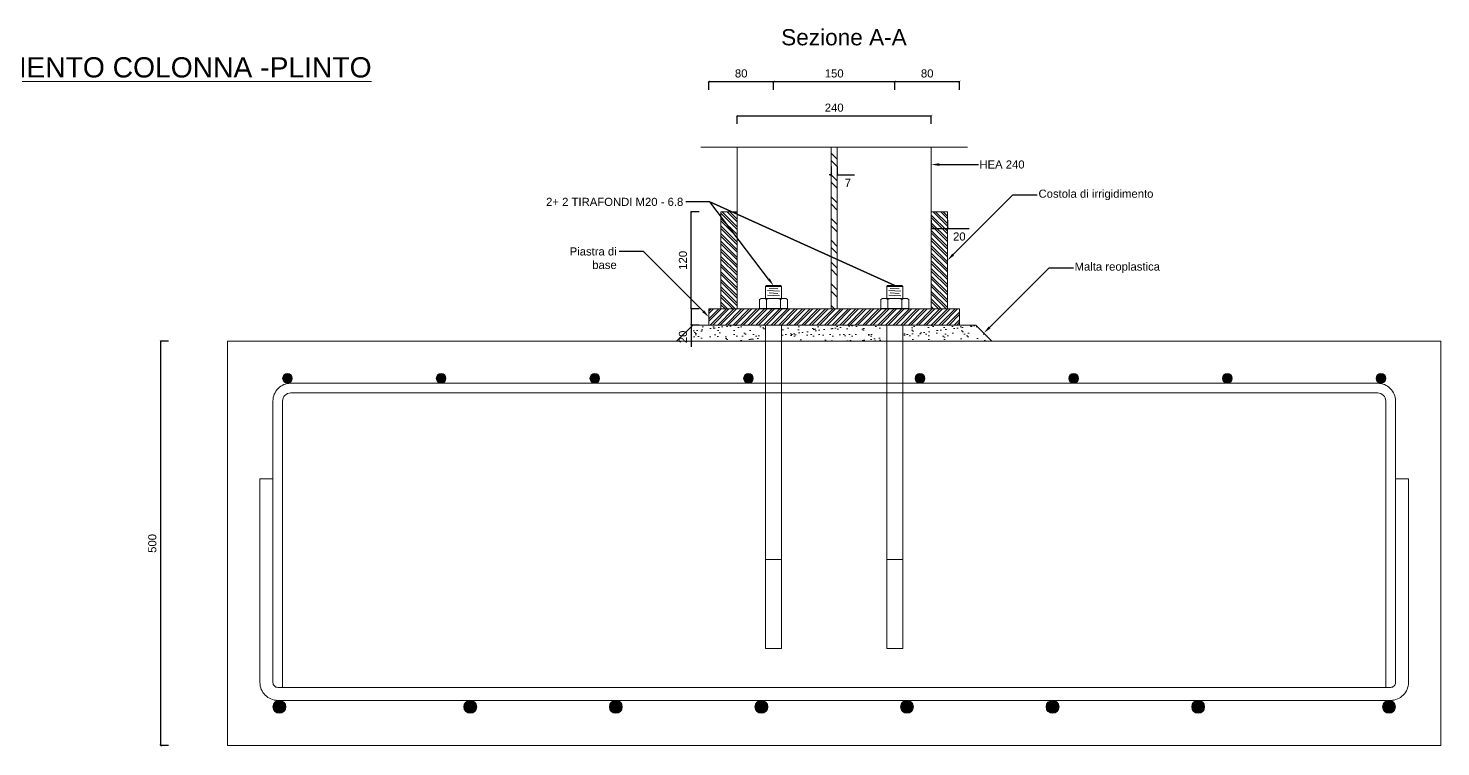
# Model space of a CAD drawing. Header units: millimetres. Extents: x 1415 to 3549, y 2194 to 4677.
# Drawn here: x 1761.685 to 1763.431, y 2339.597 to 2340.485 of the extents above; entities that cross this region are included whole.
import ezdxf
from ezdxf import colors
from ezdxf.entities.mleader import LeaderData, LeaderLine
from ezdxf.math import Vec2, Vec3

# ---------------------------------------------------------------- set-up
doc = ezdxf.new("R2010")
doc.units = ezdxf.units.MM
doc.linetypes.add('ACAD_ISO02W100', pattern=[15, 12, -3])
doc.linetypes.add('DASHDOT', pattern=[1, 0.5, -0.25, 0, -0.25])
doc.layers.get('0').update_dxf_attribs({"plot": 0})
for name, color, linetype, lineweight in [('armature longitudinali', 5, 'Continuous', 9), ('bulloni', 170, 'Continuous', 15), ('giunti', 7, 'Continuous', 15), ('Layer3', 7, 'Continuous', 15), ('Layer4', 7, 'Continuous', 15), ('quote', 252, 'Continuous', 5), ('sezione', 18, 'ACAD_ISO02W100', 20)]:
    doc.layers.add(name, color=color, linetype=linetype, lineweight=lineweight)
doc.layers.add('retini', color=7, linetype='DASHDOT', lineweight=9, true_color=0x636466)
doc.styles.get("Standard").update_dxf_attribs({"font": 'arial.ttf'})
doc.dimstyles.new('quote acciaio', dxfattribs={"dimtxt": 0.01, "dimasz": 0.0025, "dimexe": 0, "dimexo": 0, "dimgap": 0.005, "dimtad": 2, "dimdec": 0, "dimlfac": 1000, "dimzin": 0, "dimdsep": 46, "dimtxsty": 'Standard', "dimblk": 'ARCHTICK', "dimcen": 0, "dimclre": 252, "dimadec": 0, "dimazin": 0, "dimtfac": 1, "dimtdec": 0, "dimtofl": 0, "dimtmove": 0, "dimatfit": 3, "dimfxl": 0.01, "dimfxlon": 1, "dimtolj": 1, "dimtzin": 0, "dimarcsym": 0})

# ---------------------------------------------------------------- blocks, each defined once
blk = doc.blocks.new('*U340')
at = {"layer": 'armature longitudinali'}
blk.add_circle((0, 0), 0.008, dxfattribs=at)
blk = doc.blocks.new('*U341')
at = {"layer": 'Layer4', "color": 0, "linetype": 'ByBlock', "lineweight": -2, "transparency": 16777216}
blk.add_blockref('*U340', (0, 0), dxfattribs=at)
blk = doc.blocks.new('*U330')
at = {"layer": 'armature longitudinali'}
blk.add_circle((0, 0), 0.008, dxfattribs=at)
blk = doc.blocks.new('*U331')
at = {"layer": 'Layer4', "color": 0, "linetype": 'ByBlock', "lineweight": -2, "transparency": 16777216}
for p in [(0, 0), (0.18, 0), (0.36, 0), (0.54, 0), (0.72, 0), (0.9, 0)]:
    blk.add_blockref('*U330', p, dxfattribs=at)
blk = doc.blocks.new('*U336')
at = {"layer": 'armature longitudinali'}
blk.add_circle((0, 0), 0.008, dxfattribs=at)
blk = doc.blocks.new('*U337')
at = {"layer": 'Layer4', "color": 0, "linetype": 'ByBlock', "lineweight": -2, "transparency": 16777216}
blk.add_blockref('*U336', (0, 0), dxfattribs=at)
blk = doc.blocks.new('*U338')
at = {"layer": 'armature longitudinali'}
blk.add_circle((0, 0), 0.006, dxfattribs=at)
blk = doc.blocks.new('*U339')
at = {"layer": 'Layer4', "color": 0, "linetype": 'ByBlock', "lineweight": -2, "transparency": 16777216}
for p in [(0, 0), (0.19, 0), (0.38, 0), (0.57, 0)]:
    blk.add_blockref('*U338', p, dxfattribs=at)
blk = doc.blocks.new('*U342')
at = {"layer": 'armature longitudinali'}
blk.add_circle((0, 0), 0.006, dxfattribs=at)
blk = doc.blocks.new('*U343')
at = {"layer": 'Layer4', "color": 0, "linetype": 'ByBlock', "lineweight": -2, "transparency": 16777216}
for p in [(0, 0), (0.19, 0), (0.38, 0), (0.57, 0)]:
    blk.add_blockref('*U342', p, dxfattribs=at)
blk = doc.blocks.new('_ArchTick')
at = {"color": 0, "linetype": 'ByBlock', "const_width": 0.15}
blk.add_lwpolyline([(-0.5, -0.5), (0.5, 0.5)], dxfattribs=at)
blk = doc.blocks.new('*D356')
at = {"layer": 'Defpoints', "color": 0, "transparency": 16777216}
for p in [(1762.8014, 2340.3765), (1762.5614, 2340.3379), (1762.8014, 2340.3379)]:
    blk.add_point(p, dxfattribs=at)
at = {"layer": 'quote', "color": 252, "lineweight": -2, "transparency": 16777216}
for p, q in [((1762.5614, 2340.3665), (1762.5614, 2340.3765)), ((1762.8014, 2340.3665), (1762.8014, 2340.3765))]:
    blk.add_line(p, q, dxfattribs=at)
at = {"layer": 'quote', "color": 0, "linetype": 'Continuous', "lineweight": -2, "transparency": 16777216}
blk.add_line((1762.5614, 2340.3765), (1762.8014, 2340.3765), dxfattribs=at)
at = {"layer": 'quote', "color": 0, "lineweight": -2, "transparency": 16777216, "xscale": 0.0025, "yscale": 0.0025, "zscale": 0.0025, "rotation": 180}
blk.add_blockref('_ArchTick', (1762.5614, 2340.3765), dxfattribs=at)
at = {"layer": 'quote', "color": 0, "lineweight": -2, "transparency": 16777216, "xscale": 0.0025, "yscale": 0.0025, "zscale": 0.0025}
blk.add_blockref('_ArchTick', (1762.8014, 2340.3765), dxfattribs=at)
at = {"layer": 'quote', "color": 0, "transparency": 16777216, "insert": (1762.6814, 2340.3866), "char_height": 0.01, "attachment_point": 5}
blk.add_mtext('\\A1;240', dxfattribs=at)
blk = doc.blocks.new('*D357')
at = {"layer": 'Defpoints', "color": 0, "transparency": 16777216}
for p in [(1762.6776, 2340.3379), (1762.6851, 2340.3379), (1762.6851, 2340.3037)]:
    blk.add_point(p, dxfattribs=at)
at = {"layer": 'quote', "color": 0, "linetype": 'Continuous', "lineweight": -2, "transparency": 16777216}
for p, q in [((1762.6776, 2340.3037), (1762.6751, 2340.3037)), ((1762.6851, 2340.3037), (1762.7066, 2340.3037))]:
    blk.add_line(p, q, dxfattribs=at)
at = {"layer": 'quote', "color": 252, "lineweight": -2, "transparency": 16777216}
for p, q in [((1762.6776, 2340.3137), (1762.6776, 2340.3037)), ((1762.6851, 2340.3137), (1762.6851, 2340.3037))]:
    blk.add_line(p, q, dxfattribs=at)
at = {"layer": 'quote', "color": 0, "lineweight": -2, "transparency": 16777216, "xscale": 0.0025, "yscale": 0.0025, "zscale": 0.0025}
blk.add_blockref('_ArchTick', (1762.6776, 2340.3037), dxfattribs=at)
at = {"layer": 'quote', "color": 0, "lineweight": -2, "transparency": 16777216, "xscale": 0.0025, "yscale": 0.0025, "zscale": 0.0025, "rotation": 180}
blk.add_blockref('_ArchTick', (1762.6851, 2340.3037), dxfattribs=at)
at = {"layer": 'quote', "color": 0, "transparency": 16777216, "insert": (1762.6983, 2340.2937), "char_height": 0.01, "attachment_point": 5}
blk.add_mtext('\\A1;7', dxfattribs=at)
blk = doc.blocks.new('*D358')
at = {"layer": 'Defpoints', "color": 0, "transparency": 16777216}
for p in [(1762.5045, 2340.2579), (1762.5414, 2340.2579), (1762.5414, 2340.1379)]:
    blk.add_point(p, dxfattribs=at)
at = {"layer": 'quote', "color": 252, "lineweight": -2, "transparency": 16777216}
for p, q in [((1762.5145, 2340.2579), (1762.5045, 2340.2579)), ((1762.5145, 2340.1379), (1762.5045, 2340.1379))]:
    blk.add_line(p, q, dxfattribs=at)
at = {"layer": 'quote', "color": 0, "linetype": 'Continuous', "lineweight": -2, "transparency": 16777216}
blk.add_line((1762.5045, 2340.1379), (1762.5045, 2340.2579), dxfattribs=at)
at = {"layer": 'quote', "color": 0, "lineweight": -2, "transparency": 16777216, "xscale": 0.0025, "yscale": 0.0025, "zscale": 0.0025}
for p, rotation in [((1762.5045, 2340.2579), 90), ((1762.5045, 2340.1379), 270)]:
    blk.add_blockref('_ArchTick', p, dxfattribs=dict(at, rotation=rotation))
at = {"layer": 'quote', "color": 0, "transparency": 16777216, "insert": (1762.4944, 2340.1979), "char_height": 0.01, "attachment_point": 5, "rotation": 90}
blk.add_mtext('\\A1;120', dxfattribs=at)
blk = doc.blocks.new('*D359')
at = {"layer": 'Defpoints', "color": 0, "transparency": 16777216}
for p in [(1762.5264, 2340.1379), (1762.5045, 2340.1179), (1762.5264, 2340.1179)]:
    blk.add_point(p, dxfattribs=at)
at = {"layer": 'quote', "color": 252, "lineweight": -2, "transparency": 16777216}
for p, q in [((1762.5145, 2340.1379), (1762.5045, 2340.1379)), ((1762.5145, 2340.1179), (1762.5045, 2340.1179))]:
    blk.add_line(p, q, dxfattribs=at)
at = {"layer": 'quote', "color": 0, "linetype": 'Continuous', "lineweight": -2, "transparency": 16777216}
for p, q in [((1762.5045, 2340.1379), (1762.5045, 2340.1179)), ((1762.5045, 2340.1179), (1762.5045, 2340.091))]:
    blk.add_line(p, q, dxfattribs=at)
at = {"layer": 'quote', "color": 0, "lineweight": -2, "transparency": 16777216, "xscale": 0.0025, "yscale": 0.0025, "zscale": 0.0025}
for p, rotation in [((1762.5045, 2340.1379), 90), ((1762.5045, 2340.1179), 270)]:
    blk.add_blockref('_ArchTick', p, dxfattribs=dict(at, rotation=rotation))
at = {"layer": 'quote', "color": 0, "transparency": 16777216, "insert": (1762.4944, 2340.1032), "char_height": 0.01, "attachment_point": 5, "rotation": 90}
blk.add_mtext('\\A1;20', dxfattribs=at)
blk = doc.blocks.new('*D361')
at = {"layer": 'Defpoints', "color": 0, "transparency": 16777216}
for p in [(1762.8014, 2340.2579), (1762.8214, 2340.2579), (1762.8214, 2340.2374)]:
    blk.add_point(p, dxfattribs=at)
at = {"layer": 'quote', "color": 252, "lineweight": -2, "transparency": 16777216}
for p, q in [((1762.8014, 2340.2474), (1762.8014, 2340.2374)), ((1762.8214, 2340.2474), (1762.8214, 2340.2374))]:
    blk.add_line(p, q, dxfattribs=at)
at = {"layer": 'quote', "color": 0, "linetype": 'Continuous', "lineweight": -2, "transparency": 16777216}
for p, q in [((1762.8014, 2340.2374), (1762.8214, 2340.2374)), ((1762.8214, 2340.2374), (1762.8483, 2340.2374))]:
    blk.add_line(p, q, dxfattribs=at)
at = {"layer": 'quote', "color": 0, "lineweight": -2, "transparency": 16777216, "xscale": 0.0025, "yscale": 0.0025, "zscale": 0.0025, "rotation": 180}
blk.add_blockref('_ArchTick', (1762.8014, 2340.2374), dxfattribs=at)
at = {"layer": 'quote', "color": 0, "lineweight": -2, "transparency": 16777216, "xscale": 0.0025, "yscale": 0.0025, "zscale": 0.0025}
blk.add_blockref('_ArchTick', (1762.8214, 2340.2374), dxfattribs=at)
at = {"layer": 'quote', "color": 0, "transparency": 16777216, "insert": (1762.8361, 2340.2273), "char_height": 0.01, "attachment_point": 5}
blk.add_mtext('\\A1;20', dxfattribs=at)
blk = doc.blocks.new('*D362')
at = {"layer": 'Defpoints', "color": 0, "transparency": 16777216}
for p in [(1762.6064, 2340.4188), (1762.5264, 2340.1379), (1762.6064, 2340.1385)]:
    blk.add_point(p, dxfattribs=at)
at = {"layer": 'quote', "color": 252, "lineweight": -2, "transparency": 16777216}
for p, q in [((1762.5264, 2340.4088), (1762.5264, 2340.4188)), ((1762.6064, 2340.4088), (1762.6064, 2340.4188))]:
    blk.add_line(p, q, dxfattribs=at)
at = {"layer": 'quote', "color": 0, "linetype": 'Continuous', "lineweight": -2, "transparency": 16777216}
blk.add_line((1762.5264, 2340.4188), (1762.6064, 2340.4188), dxfattribs=at)
at = {"layer": 'quote', "color": 0, "lineweight": -2, "transparency": 16777216, "xscale": 0.0025, "yscale": 0.0025, "zscale": 0.0025, "rotation": 180}
blk.add_blockref('_ArchTick', (1762.5264, 2340.4188), dxfattribs=at)
at = {"layer": 'quote', "color": 0, "lineweight": -2, "transparency": 16777216, "xscale": 0.0025, "yscale": 0.0025, "zscale": 0.0025}
blk.add_blockref('_ArchTick', (1762.6064, 2340.4188), dxfattribs=at)
at = {"layer": 'quote', "color": 0, "transparency": 16777216, "insert": (1762.5664, 2340.4289), "char_height": 0.01, "attachment_point": 5}
blk.add_mtext('\\A1;80', dxfattribs=at)
blk = doc.blocks.new('*D363')
at = {"layer": 'Defpoints', "color": 0, "transparency": 16777216}
for p in [(1762.7564, 2340.4188), (1762.6064, 2340.1667), (1762.7564, 2340.1656)]:
    blk.add_point(p, dxfattribs=at)
at = {"layer": 'quote', "color": 252, "lineweight": -2, "transparency": 16777216}
for p, q in [((1762.6064, 2340.4088), (1762.6064, 2340.4188)), ((1762.7564, 2340.4088), (1762.7564, 2340.4188))]:
    blk.add_line(p, q, dxfattribs=at)
at = {"layer": 'quote', "color": 0, "linetype": 'Continuous', "lineweight": -2, "transparency": 16777216}
blk.add_line((1762.6064, 2340.4188), (1762.7564, 2340.4188), dxfattribs=at)
at = {"layer": 'quote', "color": 0, "lineweight": -2, "transparency": 16777216, "xscale": 0.0025, "yscale": 0.0025, "zscale": 0.0025, "rotation": 180}
blk.add_blockref('_ArchTick', (1762.6064, 2340.4188), dxfattribs=at)
at = {"layer": 'quote', "color": 0, "lineweight": -2, "transparency": 16777216, "xscale": 0.0025, "yscale": 0.0025, "zscale": 0.0025}
blk.add_blockref('_ArchTick', (1762.7564, 2340.4188), dxfattribs=at)
at = {"layer": 'quote', "color": 0, "transparency": 16777216, "insert": (1762.6814, 2340.4289), "char_height": 0.01, "attachment_point": 5}
blk.add_mtext('\\A1;150', dxfattribs=at)
blk = doc.blocks.new('*D364')
at = {"layer": 'Defpoints', "color": 0, "transparency": 16777216}
for p in [(1762.8364, 2340.4188), (1762.7564, 2340.1667), (1762.8364, 2340.1379)]:
    blk.add_point(p, dxfattribs=at)
at = {"layer": 'quote', "color": 252, "lineweight": -2, "transparency": 16777216}
for p, q in [((1762.7564, 2340.4088), (1762.7564, 2340.4188)), ((1762.8364, 2340.4088), (1762.8364, 2340.4188))]:
    blk.add_line(p, q, dxfattribs=at)
at = {"layer": 'quote', "color": 0, "linetype": 'Continuous', "lineweight": -2, "transparency": 16777216}
blk.add_line((1762.7564, 2340.4188), (1762.8364, 2340.4188), dxfattribs=at)
at = {"layer": 'quote', "color": 0, "lineweight": -2, "transparency": 16777216, "xscale": 0.0025, "yscale": 0.0025, "zscale": 0.0025, "rotation": 180}
blk.add_blockref('_ArchTick', (1762.7564, 2340.4188), dxfattribs=at)
at = {"layer": 'quote', "color": 0, "lineweight": -2, "transparency": 16777216, "xscale": 0.0025, "yscale": 0.0025, "zscale": 0.0025}
blk.add_blockref('_ArchTick', (1762.8364, 2340.4188), dxfattribs=at)
at = {"layer": 'quote', "color": 0, "transparency": 16777216, "insert": (1762.7964, 2340.4289), "char_height": 0.01, "attachment_point": 5}
blk.add_mtext('\\A1;80', dxfattribs=at)
blk = doc.blocks.new('*D365')
at = {"layer": 'Defpoints', "color": 0, "transparency": 16777216}
for p in [(1761.9314, 2340.0979), (1761.8484, 2339.5979), (1761.9314, 2339.5979)]:
    blk.add_point(p, dxfattribs=at)
at = {"layer": 'quote', "color": 252, "lineweight": -2, "transparency": 16777216}
for p, q in [((1761.8584, 2340.0979), (1761.8484, 2340.0979)), ((1761.8584, 2339.5979), (1761.8484, 2339.5979))]:
    blk.add_line(p, q, dxfattribs=at)
at = {"layer": 'quote', "color": 0, "linetype": 'Continuous', "lineweight": -2, "transparency": 16777216}
blk.add_line((1761.8484, 2340.0979), (1761.8484, 2339.5979), dxfattribs=at)
at = {"layer": 'quote', "color": 0, "lineweight": -2, "transparency": 16777216, "xscale": 0.0025, "yscale": 0.0025, "zscale": 0.0025}
for p, rotation in [((1761.8484, 2340.0979), 90), ((1761.8484, 2339.5979), 270)]:
    blk.add_blockref('_ArchTick', p, dxfattribs=dict(at, rotation=rotation))
at = {"layer": 'quote', "color": 0, "transparency": 16777216, "insert": (1761.8383, 2339.8479), "char_height": 0.01, "attachment_point": 5, "rotation": 90}
blk.add_mtext('\\A1;500', dxfattribs=at)

msp = doc.modelspace()

# ---------------------------------------------------------------- hatches: boundary and pattern name
at = {"layer": 'armature longitudinali'}
h = msp.add_hatch(color=256, dxfattribs=at)
h.dxf.hatch_style = 1
h.paths.add_polyline_path([(1762.0114, 2340.0519, 1), (1761.9994, 2340.0519, 1)])
h = msp.add_hatch(color=256, dxfattribs=at)
h.dxf.hatch_style = 1
h.paths.add_polyline_path([(1762.2014, 2340.0519, 1), (1762.1894, 2340.0519, 1)])
h = msp.add_hatch(color=256, dxfattribs=at)
h.dxf.hatch_style = 1
h.paths.add_polyline_path([(1762.3914, 2340.0519, 1), (1762.3794, 2340.0519, 1)])
h = msp.add_hatch(color=256, dxfattribs=at)
h.dxf.hatch_style = 1
h.paths.add_polyline_path([(1762.5814, 2340.0519, 1), (1762.5694, 2340.0519, 1)])
h = msp.add_hatch(color=256, dxfattribs=at)
h.dxf.hatch_style = 1
h.paths.add_polyline_path([(1762.7934, 2340.0519, 1), (1762.7814, 2340.0519, 1)])
h = msp.add_hatch(color=256, dxfattribs=at)
h.dxf.hatch_style = 1
h.paths.add_polyline_path([(1762.9834, 2340.0519, 1), (1762.9714, 2340.0519, 1)])
h = msp.add_hatch(color=256, dxfattribs=at)
h.dxf.hatch_style = 1
h.paths.add_polyline_path([(1763.1734, 2340.0519, 1), (1763.1614, 2340.0519, 1)])
h = msp.add_hatch(color=256, dxfattribs=at)
h.dxf.hatch_style = 1
h.paths.add_polyline_path([(1763.3634, 2340.0519, 1), (1763.3514, 2340.0519, 1)])
h = msp.add_hatch(color=256, dxfattribs=at)
h.dxf.hatch_style = 1
h.paths.add_polyline_path([(1762.0034, 2339.6459, 1), (1761.9874, 2339.6459, 1)])
h = msp.add_hatch(color=256, dxfattribs=at)
h.dxf.hatch_style = 1
h.paths.add_polyline_path([(1762.2394, 2339.6459, 1), (1762.2234, 2339.6459, 1)])
h = msp.add_hatch(color=256, dxfattribs=at)
h.dxf.hatch_style = 1
h.paths.add_polyline_path([(1762.4194, 2339.6459, 1), (1762.4034, 2339.6459, 1)])
h = msp.add_hatch(color=256, dxfattribs=at)
h.dxf.hatch_style = 1
h.paths.add_polyline_path([(1762.5994, 2339.6459, 1), (1762.5834, 2339.6459, 1)])
h = msp.add_hatch(color=256, dxfattribs=at)
h.dxf.hatch_style = 1
h.paths.add_polyline_path([(1762.7794, 2339.6459, 1), (1762.7634, 2339.6459, 1)])
h = msp.add_hatch(color=256, dxfattribs=at)
h.dxf.hatch_style = 1
h.paths.add_polyline_path([(1762.9594, 2339.6459, 1), (1762.9434, 2339.6459, 1)])
h = msp.add_hatch(color=256, dxfattribs=at)
h.dxf.hatch_style = 1
h.paths.add_polyline_path([(1763.1394, 2339.6459, 1), (1763.1234, 2339.6459, 1)])
h = msp.add_hatch(color=256, dxfattribs=at)
h.dxf.hatch_style = 1
h.paths.add_polyline_path([(1763.3754, 2339.6459, 1), (1763.3594, 2339.6459, 1)])
at = {"layer": 'Layer4'}
h = msp.add_hatch(dxfattribs=at)
h.set_pattern_fill('ANSI32', color=256, scale=0.002, angle=90)
h.set_pattern_definition([(135, (-0.335013, 2.356425), (-0.01347038418, -0.01347038418), []), (135, (-0.335013, 2.365405), (-0.01347038418, -0.01347038418), [])])
h.paths.add_polyline_path([(1762.6776, 2340.1379), (1762.6851, 2340.1379), (1762.6851, 2340.3379), (1762.6776, 2340.3379)])
at = {"layer": 'Layer4', "true_color": 0xc7c8ca}
h = msp.add_hatch(dxfattribs=at)
h.set_pattern_fill('AR-SAND', color=9, scale=0.0003)
h.set_pattern_definition([(37.5, (-0.335013, 2.356425), (-0.00048000939, 0.01468239712), [0, -0.0115824, 0, -0.012954, 0, -0.0123825]), (7.5, (-0.335013, 2.356425), (0.0134856985, 0.02150475302), [0, -0.0062484, 0, -0.0104394, 0, -0.0040005]), (327.5, (-0.344386, 2.356425), (0.02372977111, 4.311554e-05), [0, -0.00381, 0, -0.013716, 0, -0.017907]), (317.5, (-0.344386, 2.356425), (0.02290669357, 0.0066878797), [0, -0.001905, 0, -0.0089916, 0, -0.010287])])
h.paths.add_polyline_path([(1762.5964, 2340.0979), (1762.5964, 2340.1179), (1762.5264, 2340.1179), (1762.5064, 2340.1179), (1762.4864, 2340.0979)])
h.paths.add_polyline_path([(1762.7464, 2340.0979), (1762.7464, 2340.1179), (1762.6164, 2340.1179), (1762.6164, 2340.0979)])
h.paths.add_polyline_path([(1762.8764, 2340.0979), (1762.8564, 2340.1179), (1762.8364, 2340.1179), (1762.7664, 2340.1179), (1762.7664, 2340.0979)])
at = {"layer": 'retini'}
h = msp.add_hatch(dxfattribs=at)
h.set_pattern_fill('ANSI32', color=256, scale=0.0007, angle=90)
h.set_pattern_definition([(135, (0, 0), (-0.004714634464, -0.004714634464), []), (135, (2e-19, 0.003143), (-0.004714634464, -0.004714634464), [])])
h.paths.add_polyline_path([(1762.5614, 2340.2579), (1762.5414, 2340.2579), (1762.5414, 2340.1379), (1762.5614, 2340.1379)])
h.paths.add_polyline_path([(1762.8214, 2340.2579), (1762.8014, 2340.2579), (1762.8014, 2340.1379), (1762.8214, 2340.1379)])
h = msp.add_hatch(dxfattribs=at)
h.set_pattern_fill('ANSI32', color=256, scale=0.0007)
h.set_pattern_definition([(45, (0, 0), (-0.004714634464, 0.004714634464), []), (45, (0.003143, 0), (-0.004714634464, 0.004714634464), [])])
h.paths.add_polyline_path([(1762.5264, 2340.1379), (1762.5264, 2340.1179), (1762.8364, 2340.1179), (1762.8364, 2340.1379)])

# ---------------------------------------------------------------- linework, layer by layer
at = {"layer": 'armature longitudinali'}
for points in [[(1763.3754, 2339.6759), (1763.3754, 2340.0239, 0.414214), (1763.3534, 2340.0459), (1762.6814, 2340.0459), (1762.0094, 2340.0459, 0.414214), (1761.9874, 2340.0239), (1761.9874, 2339.6759)], [(1763.3634, 2339.6699), (1763.3634, 2340.0239, 0.414214), (1763.3534, 2340.0339), (1762.6814, 2340.0339), (1762.0094, 2340.0339, 0.414214), (1761.9994, 2340.0239), (1761.9994, 2339.6699)]]:
    msp.add_lwpolyline(points, format="xyb", dxfattribs=at)
msp.add_lwpolyline([(1762.6814, 2339.6699), (1763.3694, 2339.6699, 0.414214), (1763.3754, 2339.6759), (1763.3754, 2339.9279), (1763.3914, 2339.9279), (1763.3914, 2339.6759, -0.414214), (1763.3694, 2339.6539), (1762.6814, 2339.6539), (1761.9934, 2339.6539, -0.414214), (1761.9714, 2339.6759), (1761.9714, 2339.9279), (1761.9874, 2339.9279), (1761.9874, 2339.6759, 0.414214), (1761.9934, 2339.6699)], format="xyb", close=True, dxfattribs=at)
at = {"layer": 'bulloni'}
for p, q in [((1762.5975, 2340.1667), (1762.5964, 2340.1656)), ((1762.5964, 2340.1656), (1762.5964, 2340.1509)), ((1762.6164, 2340.1656), (1762.5964, 2340.1656)), ((1762.6152, 2340.1667), (1762.5975, 2340.1667)), ((1762.6008, 2340.1632), (1762.6119, 2340.1626)), ((1762.6164, 2340.1656), (1762.6152, 2340.1667)), ((1762.6164, 2340.1656), (1762.6164, 2340.1509)), ((1762.7475, 2340.1667), (1762.7464, 2340.1656)), ((1762.7464, 2340.1656), (1762.7464, 2340.1509)), ((1762.7664, 2340.1656), (1762.7464, 2340.1656)), ((1762.7652, 2340.1667), (1762.7475, 2340.1667)), ((1762.7508, 2340.1632), (1762.7619, 2340.1626)), ((1762.7664, 2340.1656), (1762.7652, 2340.1667)), ((1762.7664, 2340.1656), (1762.7664, 2340.1509)), ((1762.5911, 2340.1509), (1762.589, 2340.1495)), ((1762.589, 2340.1495), (1762.589, 2340.1385)), ((1762.6216, 2340.1509), (1762.5911, 2340.1509)), ((1762.5977, 2340.1385), (1762.5977, 2340.1495)), ((1762.5991, 2340.1605), (1762.6136, 2340.1597)), ((1762.5991, 2340.1549), (1762.6136, 2340.1541)), ((1762.6008, 2340.1576), (1762.6119, 2340.157)), ((1762.615, 2340.1495), (1762.615, 2340.1385)), ((1762.6216, 2340.1509), (1762.6237, 2340.1495)), ((1762.6237, 2340.1495), (1762.6237, 2340.1385)), ((1762.7411, 2340.1509), (1762.739, 2340.1495)), ((1762.739, 2340.1495), (1762.739, 2340.1385)), ((1762.7716, 2340.1509), (1762.7411, 2340.1509)), ((1762.7477, 2340.1385), (1762.7477, 2340.1495)), ((1762.7491, 2340.1605), (1762.7636, 2340.1597)), ((1762.7491, 2340.1549), (1762.7636, 2340.1541)), ((1762.7508, 2340.1576), (1762.7619, 2340.157)), ((1762.765, 2340.1495), (1762.765, 2340.1385)), ((1762.7716, 2340.1509), (1762.7737, 2340.1495)), ((1762.7737, 2340.1495), (1762.7737, 2340.1385)), ((1762.6237, 2340.1385), (1762.589, 2340.1385)), ((1762.5925, 2340.1385), (1762.5925, 2340.1379)), ((1762.6202, 2340.1379), (1762.5925, 2340.1379)), ((1762.6202, 2340.1385), (1762.6202, 2340.1379)), ((1762.7737, 2340.1385), (1762.739, 2340.1385)), ((1762.7425, 2340.1385), (1762.7425, 2340.1379)), ((1762.7702, 2340.1379), (1762.7425, 2340.1379)), ((1762.7702, 2340.1385), (1762.7702, 2340.1379))]:
    msp.add_line(p, q, dxfattribs=at)
for points in [[(1762.5964, 2339.7679), (1762.5964, 2340.1179)], [(1762.6164, 2340.1179), (1762.6164, 2339.7679)], [(1762.7464, 2340.1179), (1762.7464, 2339.7679)], [(1762.7664, 2339.7679), (1762.7664, 2340.1179)], [(1762.5964, 2339.8279), (1762.6164, 2339.8279)], [(1762.5964, 2339.8279), (1762.5964, 2339.7179)], [(1762.6164, 2339.8279), (1762.6164, 2339.7179)], [(1762.7464, 2339.8279), (1762.7664, 2339.8279)], [(1762.7464, 2339.8279), (1762.7464, 2339.7179)], [(1762.7664, 2339.8279), (1762.7664, 2339.7179)], [(1762.5964, 2339.7179), (1762.6164, 2339.7179)], [(1762.7464, 2339.7179), (1762.7664, 2339.7179)]]:
    msp.add_lwpolyline(points, dxfattribs=at)
for centre, radius, start, end in [((1762.5934, 2340.1435), 0.00741, 54.2621, 125.7379), ((1762.6064, 2340.1234), 0.0276, 71.6858, 108.3142), ((1762.6193, 2340.1435), 0.00741, 54.2621, 125.7379), ((1762.7434, 2340.1435), 0.00741, 54.2621, 125.7379), ((1762.7564, 2340.1234), 0.0276, 71.6858, 108.3142), ((1762.7693, 2340.1435), 0.00741, 54.2621, 125.7379)]:
    msp.add_arc(centre, radius, start, end, dxfattribs=at)
at = {"layer": 'giunti'}
for points in [[(1762.5614, 2340.1379), (1762.5614, 2340.2579), (1762.5414, 2340.2579), (1762.5414, 2340.1379)], [(1762.8214, 2340.1379), (1762.8214, 2340.2579), (1762.8014, 2340.2579), (1762.8014, 2340.1379)], [(1762.5264, 2340.1379), (1762.5264, 2340.1179), (1762.8364, 2340.1179), (1762.8364, 2340.1379), (1762.5264, 2340.1379)]]:
    msp.add_lwpolyline(points, dxfattribs=at)
at = {"layer": 'Layer4'}
for points in [[(1762.5614, 2340.1379), (1762.5614, 2340.3379)], [(1762.6776, 2340.3379), (1762.6776, 2340.1379)], [(1762.6851, 2340.3379), (1762.6851, 2340.1379)], [(1762.8014, 2340.3379), (1762.8014, 2340.1379)], [(1762.4864, 2340.0979), (1762.5064, 2340.1179), (1762.5264, 2340.1179)], [(1762.8764, 2340.0979), (1762.8564, 2340.1179), (1762.8364, 2340.1179)], [(1761.9314, 2339.5979), (1763.4314, 2339.5979), (1763.4314, 2340.0979), (1761.9314, 2340.0979), (1761.9314, 2339.5979)], [(1763.4314, 2340.0979), (1763.4314, 2340.0979), (1763.4314, 2339.9479)]]:
    msp.add_lwpolyline(points, dxfattribs=at)
at = {"layer": 'sezione', "linetype": 'ACAD_ISO02W100', "ltscale": 0.2}
msp.add_lwpolyline([(1762.5164, 2340.3379), (1762.5164, 2340.3379), (1762.8464, 2340.3379)], dxfattribs=at)

# ---------------------------------------------------------------- block references
at = {"layer": 'Layer4'}
for name, p in [('*U339', (1762.0054, 2340.0519)), ('*U341', (1761.9954, 2339.6459)), ('*U331', (1762.2314, 2339.6459))]:
    msp.add_blockref(name, p, dxfattribs=at)
at = {"layer": 'Layer4', "xscale": -1}
for name, p in [('*U343', (1763.3574, 2340.0519)), ('*U337', (1763.3674, 2339.6459))]:
    msp.add_blockref(name, p, dxfattribs=at)

# ---------------------------------------------------------------- texts
at = {"layer": 'Layer3', "insert": (1761.3516, 2340.449), "char_height": 0.025, "attachment_point": 1, "bg_fill": 2}
msp.add_mtext_dynamic_manual_height_columns('\\pxqc;{\\LCOLLEGAMENTO COLONNA -PLINTO}', width=0.894743, gutter_width=12.5, heights=[0], dxfattribs=at)
at = {"layer": 'Layer4', "insert": (1762.6158, 2340.4837), "char_height": 0.02, "attachment_point": 1}
msp.add_mtext_dynamic_manual_height_columns('Sezione A-A', width=40.648423, gutter_width=12.5, heights=[0], dxfattribs=at)

# ---------------------------------------------------------------- dimensions: what is measured, and where the dimension line sits
at = {"layer": 'quote'}
for base, p1, p2, picture, middle in [((1762.6064, 2340.4188), (1762.5264, 2340.1379), (1762.6064, 2340.1385), '*D362', (1762.5664, 2340.4289)), ((1762.7564, 2340.4188), (1762.6064, 2340.1667), (1762.7564, 2340.1656), '*D363', (1762.6814, 2340.4289)), ((1762.8364, 2340.4188), (1762.7564, 2340.1667), (1762.8364, 2340.1379), '*D364', (1762.7964, 2340.4289)), ((1762.8014, 2340.3765), (1762.5614, 2340.3379), (1762.8014, 2340.3379), '*D356', (1762.6814, 2340.3866)), ((1762.6851066105, 2340.3036944985), (1762.6776066105, 2340.3379217839), (1762.6851066105, 2340.3379217839), '*D357', (1762.698343309, 2340.2936944985)), ((1762.8214, 2340.2374), (1762.8014, 2340.2579), (1762.8214, 2340.2579), '*D361', (1762.8361, 2340.2273))]:
    dim = msp.add_linear_dim(base=base, p1=p1, p2=p2, dimstyle='quote acciaio', dxfattribs=at)
    dim.commit()
    dim.dimension.update_dxf_attribs({"geometry": picture, "text_midpoint": middle})
for base, p1, p2, picture, middle in [((1762.5045, 2340.2579), (1762.5414, 2340.1379), (1762.5414, 2340.2579), '*D358', (1762.4944, 2340.1979)), ((1762.5045, 2340.1179), (1762.5264, 2340.1379), (1762.5264, 2340.1179), '*D359', (1762.4944, 2340.1032)), ((1761.8484, 2339.5979), (1761.9314, 2340.0979), (1761.9314, 2339.5979), '*D365', (1761.8383, 2339.8479))]:
    dim = msp.add_linear_dim(base=base, p1=p1, p2=p2, angle=90, dimstyle='quote acciaio', dxfattribs=at)
    dim.commit()
    dim.dimension.update_dxf_attribs({"geometry": picture, "text_midpoint": middle})

# ---------------------------------------------------------------- leaders
ml = msp.add_multileader_mtext('Standard', dxfattribs=at)
ml.set_content('HEA 240', color=256)
ml.set_leader_properties()
ml.build(insert=Vec2(0, 0))
ml.multileader.update_dxf_attribs({"dogleg_length": 0.03, "arrow_head_size": 0.01})
ctx = ml.context
ctx.base_point, ctx.char_height, ctx.arrow_head_size, ctx.landing_gap_size, ctx.plane_origin = Vec3(1762.8597, 2340.3163), 0.01, 0.01, 0.003, Vec3(1762.8014, 2340.4663)
ctx.text_align_type = 2
notes = []
notes.append((ctx, [(1, (1, 1, 0), (1762.8297, 2340.3163), (1, 0), 0.03, [(1, [(1762.8014, 2340.3163)], 0, [])])]))
ctx.mtext.insert, ctx.mtext.alignment, ctx.mtext.flow_direction = Vec3(1762.9168, 2340.3214), 3, 5
ml = msp.add_multileader_mtext('Standard', dxfattribs=at)
ml.set_content('Costola di irrigidimento', color=256)
ml.set_leader_properties()
ml.build(insert=Vec2(0, 0))
ml.multileader.update_dxf_attribs({"dogleg_length": 0.03, "arrow_head_size": 0.01})
ctx = ml.context
ctx.base_point, ctx.char_height, ctx.arrow_head_size, ctx.landing_gap_size, ctx.plane_origin = Vec3(1762.9322, 2340.2788), 0.01, 0.01, 0.003, Vec3(1762.8214, 2340.3479)
ctx.text_align_type = 2
notes.append((ctx, [(1, (1, 1, 0), (1762.9022, 2340.2788), (1, 0), 0.03, [(1, [(1762.8214, 2340.1979)], 0, [])])]))
ctx.mtext.insert, ctx.mtext.alignment, ctx.mtext.flow_direction = Vec3(1763.0761, 2340.2853), 3, 5
ml = msp.add_multileader_mtext('Standard', dxfattribs=at)
ml.set_content('2+ 2 TIRAFONDI M20 - 6.8', color=256)
ml.set_leader_properties()
ml.build(insert=Vec2(0, 0))
ml.multileader.update_dxf_attribs({"dogleg_length": 0.03, "arrow_head_size": 0.01})
ctx = ml.context
ctx.base_point, ctx.char_height, ctx.arrow_head_size, ctx.landing_gap_size, ctx.plane_origin = Vec3(1762.3232, 2340.2702), 0.01, 0.01, 0.003, Vec3(1762.6064, 2340.1667)
ctx.text_align_type = 2
notes.append((ctx, [(0, (1, 1, 0), (1762.5278, 2340.2702), (-1, 0), 0.03, [(1, [(1762.6064, 2340.1667), (1762.5278, 2340.2702), (1762.7564, 2340.1667)], 0, [])])]))
ctx.mtext.insert, ctx.mtext.alignment, ctx.mtext.flow_direction = Vec3(1762.4948, 2340.2752), 3, 5
ml = msp.add_multileader_mtext('Standard', dxfattribs=at)
ml.set_content('Piastra di base', color=256)
ml.set_leader_properties()
ml.build(insert=Vec2(0, 0))
ml.multileader.update_dxf_attribs({"dogleg_length": 0.03, "arrow_head_size": 0.01})
ctx = ml.context
ctx.base_point, ctx.char_height, ctx.arrow_head_size, ctx.landing_gap_size, ctx.plane_origin = Vec3(1762.3533, 2340.2088), 0.01, 0.01, 0.003, Vec3(1762.5264, 2340.2779)
ctx.text_align_type = 2
notes.append((ctx, [(1, (1, 1, 0), (1762.4455, 2340.2088), (-1, 0), 0.03, [(1, [(1762.5264, 2340.1279)], 0, [])])]))
ctx.mtext.insert, ctx.mtext.width, ctx.mtext.alignment, ctx.mtext.flow_direction = Vec3(1762.4125, 2340.2139), 0.077977, 3, 5
ml = msp.add_multileader_mtext('Standard', dxfattribs=at)
ml.set_content('Malta reoplastica', color=256)
ml.set_leader_properties()
ml.build(insert=Vec2(0, 0))
ml.multileader.update_dxf_attribs({"dogleg_length": 0.03, "arrow_head_size": 0.01})
ctx = ml.context
ctx.base_point, ctx.char_height, ctx.arrow_head_size, ctx.landing_gap_size, ctx.plane_origin = Vec3(1762.9772, 2340.1888), 0.01, 0.01, 0.003, Vec3(1762.8664, 2340.2579)
ctx.text_align_type = 2
notes.append((ctx, [(1, (1, 1, 0), (1762.9472, 2340.1888), (1, 0), 0.03, [(1, [(1762.8664, 2340.1079)], 0, [])])]))
ctx.mtext.insert, ctx.mtext.alignment, ctx.mtext.flow_direction = Vec3(1763.0842, 2340.1952), 3, 5
for ctx, leaders in notes:
    for number, flags, end, landing, length, lines in leaders:
        leader = LeaderData()
        leader.index, (leader.has_last_leader_line, leader.has_dogleg_vector, leader.attachment_direction) = number, flags
        leader.last_leader_point, leader.dogleg_vector, leader.dogleg_length = Vec3(end), Vec3(landing), length
        for number, points, colour, breaks in lines:
            line = LeaderLine()
            line.index, line.vertices, line.color, line.breaks = number, Vec3.list(points), colors.encode_raw_color(colour), breaks
            leader.lines.append(line)
        ctx.leaders.append(leader)

doc.saveas('drawing.dxf')
